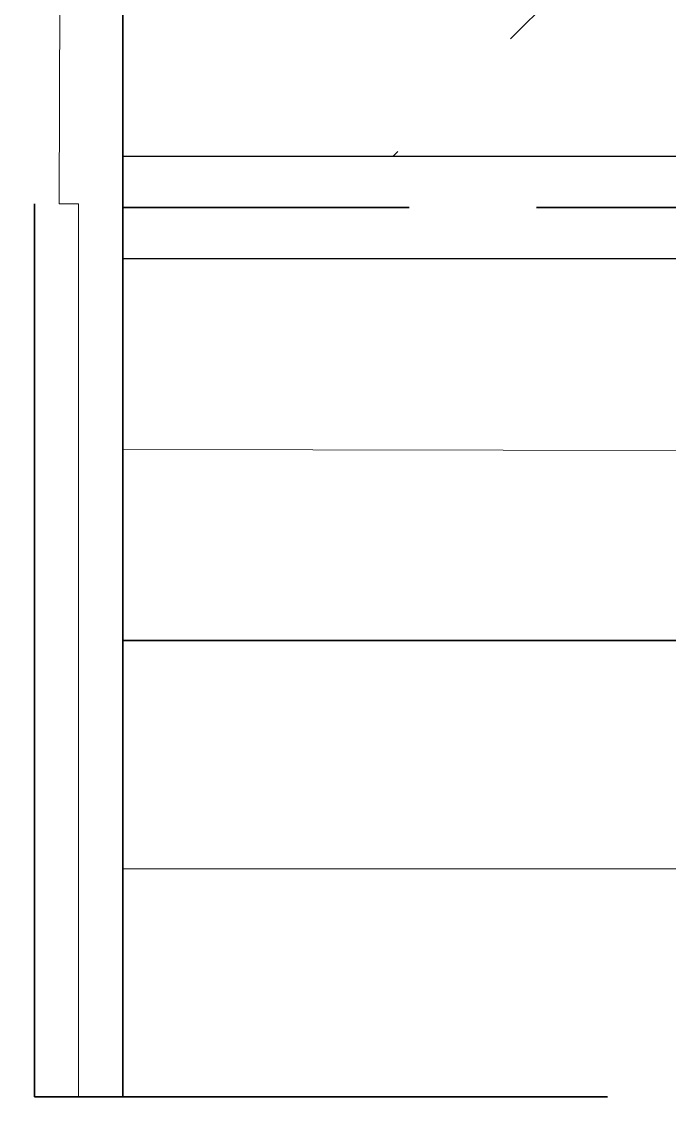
# Model space of a CAD drawing. Header units: millimetres. Extents: x 3755 to 5685, y 4194 to 7013.
# Drawn here: x 5110.1 to 5211.9, y 5135.2 to 5306 of the extents above; entities that cross this region are included whole.
import ezdxf

# ---------------------------------------------------------------- set-up
doc = ezdxf.new("R2010")
doc.units = ezdxf.units.MM
doc.linetypes.add('HHSTRICHLIERT', pattern=[65, 45, -20])
for name, color, linetype, lineweight in [('Xella 025', 7, 'Continuous', 25), ('Xella 035', 7, 'Continuous', 35), ('Xella-Schraff', 7, 'Continuous', 13)]:
    doc.layers.add(name, color=color, linetype=linetype, lineweight=lineweight)
doc.linetypes.add('ISOLATION', pattern='A,0.0001,-0.1,[134,ltypeshp.shx,S=0.1,R=0,X=-0.1,Y=0],-0.2,[134,ltypeshp.shx,S=0.1,R=180,X=0.1,Y=0],-0.1', length=0.4001)

msp = doc.modelspace()

# ---------------------------------------------------------------- hatches: boundary and pattern name
at = {"layer": 'Xella-Schraff', "lineweight": 13}
h = msp.add_hatch(dxfattribs=at)
h.set_pattern_fill('MW_SCHUETTGUT2', color=256, scale=50, pattern_type=2)
h.set_pattern_definition([(45, (25, 0), (-35.35534, 35.35534), [25, -25])])
h.paths.add_polyline_path([(5415.64, 5388.85), (5126.02, 5388.85), (5126.01, 5284.85), (5419.37, 5284.85)])

# ---------------------------------------------------------------- linework, layer by layer
at = {"layer": 'Xella 025'}
for p, q in [((5440.53, 5284.85), (5126.01, 5284.85)), ((5126, 5268.85), (5438.45, 5268.85))]:
    msp.add_line(p, q, dxfattribs=at)
at = {"layer": 'Xella 035'}
for p, q in [((5125.99, 5137.06), (5126.02, 5418.85)), ((5112.13, 5277.41), (5112.13, 5137.14)), ((5126, 5208.85), (5423.84, 5208.85)), ((5112.13, 5137.14), (5202.13, 5137.14))]:
    msp.add_line(p, q, dxfattribs=at)
at = {"layer": 'Xella 035', "linetype": 'HHSTRICHLIERT'}
msp.add_line((5126, 5276.85), (5439.58, 5276.85), dxfattribs=at)
at = {"layer": 'Xella-Schraff', "linetype": 'ISOLATION', "ltscale": 24}
msp.add_line((5116.38, 5418.85), (5116.02, 5277.41), dxfattribs=at)
at = {"layer": 'Xella-Schraff'}
for p, q in [((5116.02, 5277.41), (5119.06, 5277.41)), ((5126, 5208.85), (5126, 5238.85)), ((5126, 5208.85), (5125.99, 5173))]:
    msp.add_line(p, q, dxfattribs=at)
at = {"layer": 'Xella-Schraff', "linetype": 'ISOLATION', "ltscale": 16}
msp.add_line((5119.06, 5137.14), (5119.06, 5277.41), dxfattribs=at)
at = {"layer": 'Xella-Schraff', "linetype": 'ISOLATION', "ltscale": 72}
msp.add_line((5126, 5238.85), (5428.95, 5238.28), dxfattribs=at)
at = {"layer": 'Xella-Schraff', "linetype": 'ISOLATION', "ltscale": 88}
msp.add_line((5125.99, 5173), (5396.72, 5173), dxfattribs=at)
at = {"layer": 'Xella-Schraff'}
msp.add_circle((5087, 5322.63), 355.54, dxfattribs=at)

doc.saveas('drawing.dxf')
